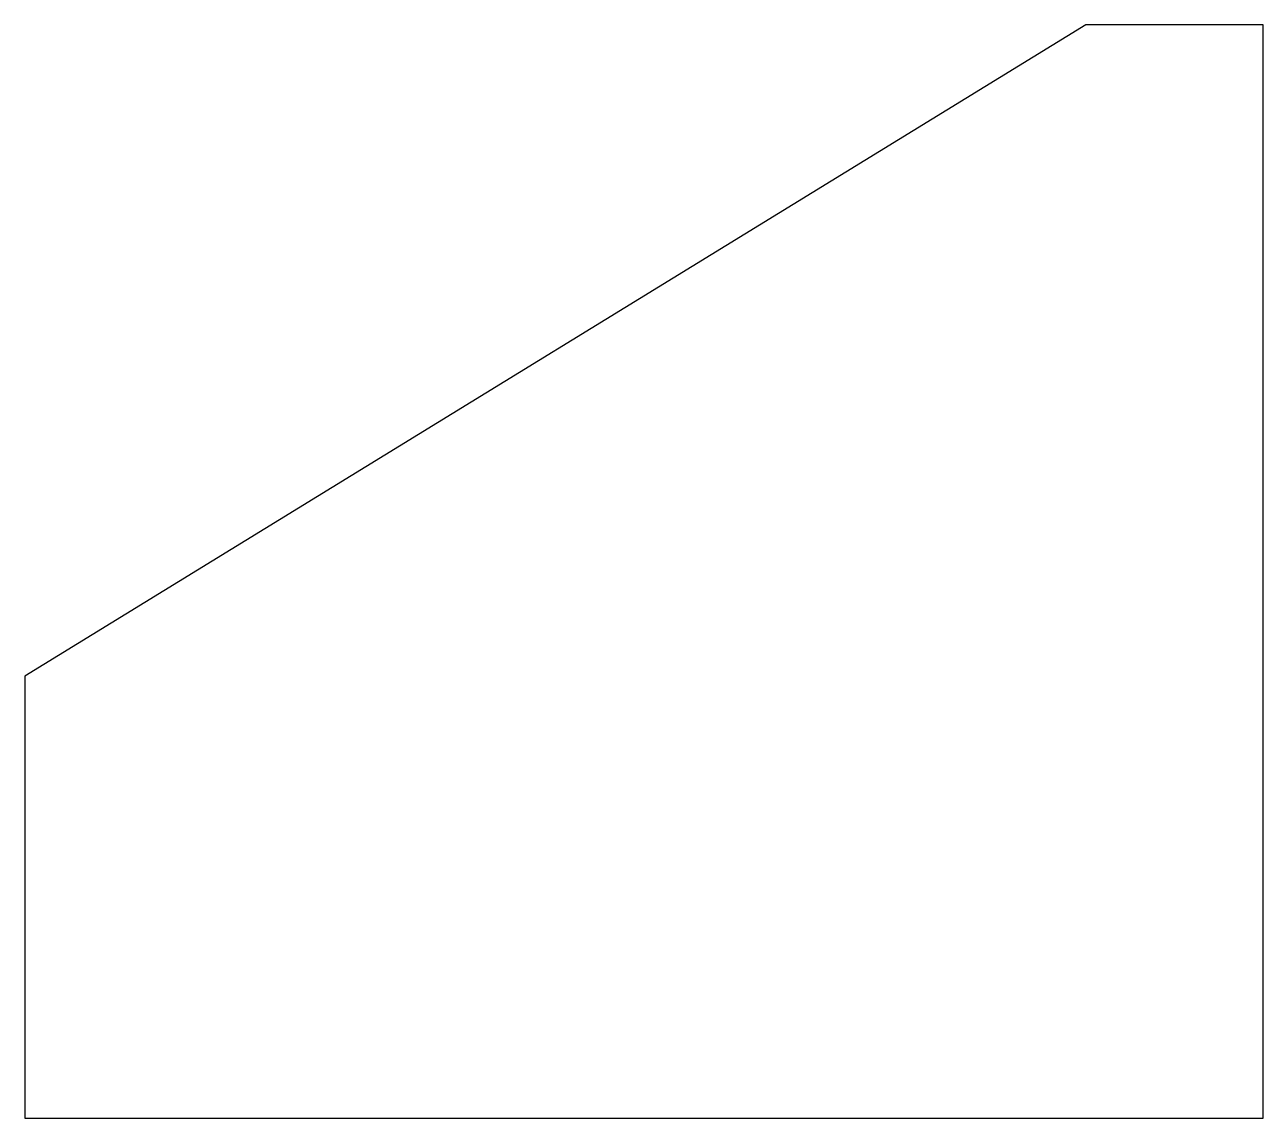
# Model space of a CAD drawing. Header units: millimetres. Extents: x 0 to 40, y -6 to 29.3.
import ezdxf

# ---------------------------------------------------------------- set-up
doc = ezdxf.new("R2010")
doc.units = ezdxf.units.MM

msp = doc.modelspace()

# ---------------------------------------------------------------- linework, layer by layer
msp.add_lwpolyline([(34.275, 29.326), (0, 8.278), (0, -6), (40, -6), (40, 29.326)], close=True)

doc.saveas('drawing.dxf')
